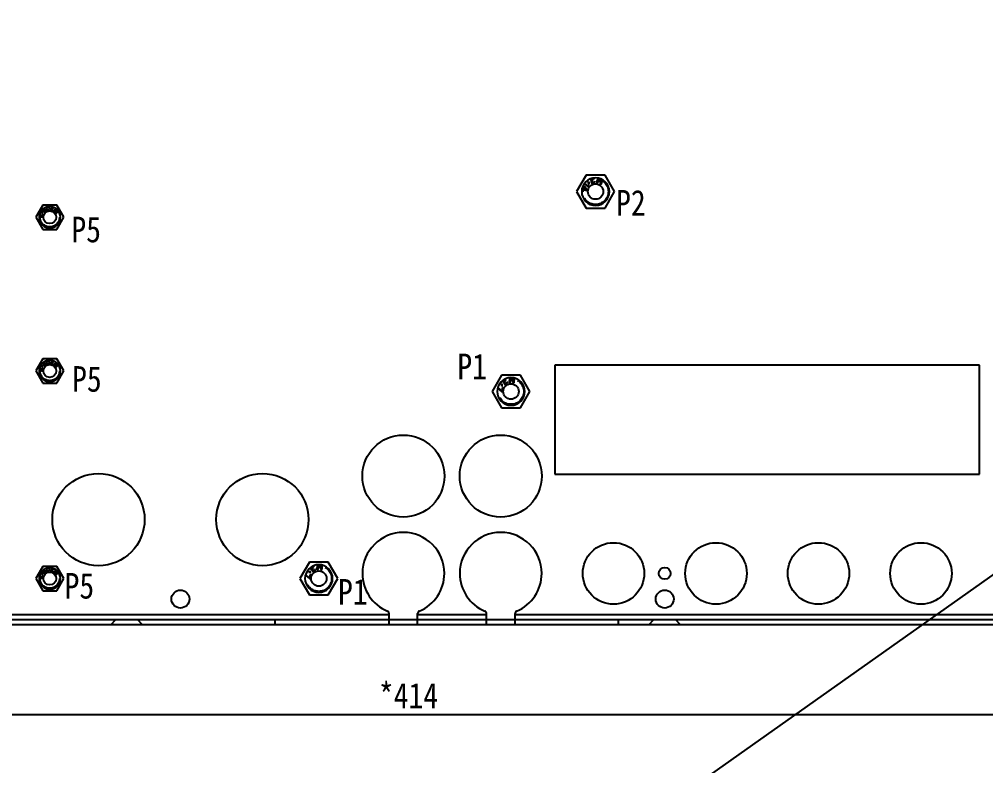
# Model space of a CAD drawing. Header units: millimetres. Extents: x 1262 to 3787, y 0 to 841.
# Drawn here: x 1543.6 to 1732.2, y 296.2 to 441.8 of the extents above; entities that cross this region are included whole.
import ezdxf

# ---------------------------------------------------------------- set-up
doc = ezdxf.new("R2010")
doc.units = ezdxf.units.MM
doc.header["$LTSCALE"] = 65.395
doc.header["$PDMODE"] = 3
doc.header["$PDSIZE"] = 8
doc.linetypes.add('HIDDEN', pattern=[0.2, 0.1, -0.1])
doc.layers.get('0').update_dxf_attribs({"linetype": 'CONTINUOUS'})
doc.layers.get('Defpoints').update_dxf_attribs({"linetype": 'CONTINUOUS'})
doc.layers.add('02___PRT_ALL_AXES', color=7, linetype='CONTINUOUS')
doc.layers.add('DEFAULT_2', color=8, linetype='HIDDEN')
doc.styles.get("Standard").update_dxf_attribs({"font": 'txt', "width": 0.85})
doc.dimstyles.new('DIMSTYLE_1', dxfattribs={"dimtxt": 5, "dimasz": 3.5, "dimexe": 1.5, "dimexo": 1, "dimgap": 1.25, "dimtad": 1, "dimdsep": 46, "dimtxsty": 'Standard', "dimblk": '_FILLED', "dimblk1": '_FILLED', "dimblk2": '_FILLED', "dimcen": 0.09, "dimadec": 0, "dimazin": 0, "dimtp": 0.01, "dimtm": 0.01, "dimtfac": 1, "dimtofl": 0, "dimtmove": 0, "dimatfit": 3, "dimldrblk": '_FILLED', "dimfxl": 1, "dimtolj": 1, "dimarcsym": 0})

# ---------------------------------------------------------------- blocks, each defined once
blk = doc.blocks.new('_FILLED')
at = {"color": 0, "linetype": 'ByBlock'}
blk.add_solid([(0, 0), (-1, 0.214), (-1, -0.214)], dxfattribs=at)
blk = doc.blocks.new('*D1')
at = {"color": 0, "linetype": 'Continuous', "lineweight": -2, "transparency": 16777216}
for p, q in [((1412.58, 324.7), (1412.58, 304.6)), ((1826.58, 324.7), (1826.58, 304.6)), ((1823.08, 306.1), (1416.08, 306.1))]:
    blk.add_line(p, q, dxfattribs=at)
at = {"layer": 'Defpoints', "color": 0, "linetype": 'Continuous', "transparency": 16777216}
for p in [(1412.58, 325.7), (1826.58, 325.7), (1412.58, 306.1)]:
    blk.add_point(p, dxfattribs=at)
at = {"color": 0, "linetype": 'Continuous', "lineweight": -2, "transparency": 16777216, "xscale": 3.5, "yscale": 3.5, "zscale": 3.5, "rotation": 180}
blk.add_blockref('_FILLED', (1412.58, 306.1), dxfattribs=at)
at = {"color": 0, "linetype": 'Continuous', "lineweight": -2, "transparency": 16777216, "xscale": 3.5, "yscale": 3.5, "zscale": 3.5}
blk.add_blockref('_FILLED', (1826.58, 306.1), dxfattribs=at)
at = {"color": 0, "linetype": 'Continuous', "transparency": 16777216, "insert": (1619.58, 312.35), "char_height": 5, "width": 17, "attachment_point": 2}
blk.add_mtext('\\A1;*414', dxfattribs=at)

msp = doc.modelspace()

# ---------------------------------------------------------------- linework, layer by layer
msp.add_line((1262.236, 0), (2451.236, 841))
at = {"color": 7, "linetype": 'Continuous'}
for p, q in [((1653.876, 409.762), (1654.663, 409.15)), ((1654.605, 409.353), (1653.951, 409.863)), ((1654.557, 409.98), (1654.554, 409.951)), ((1654.554, 409.951), (1654.731, 409.928)), ((1654.705, 409.961), (1654.557, 409.98)), ((1654.699, 409.438), (1654.565, 409.543)), ((1654.565, 409.543), (1654.605, 409.353)), ((1654.646, 410.104), (1654.613, 410.078)), ((1654.613, 410.078), (1654.705, 409.961)), ((1654.738, 409.987), (1654.646, 410.104)), ((1654.663, 409.15), (1654.74, 409.248)), ((1654.74, 409.248), (1654.699, 409.438)), ((1654.731, 409.928), (1654.712, 409.75)), ((1654.712, 409.75), (1654.741, 409.746)), ((1654.754, 410.135), (1654.738, 409.987)), ((1654.741, 409.746), (1654.758, 409.894)), ((1654.784, 410.131), (1654.754, 410.135)), ((1654.758, 409.894), (1654.849, 409.777)), ((1654.764, 409.953), (1654.784, 410.131)), ((1654.941, 409.93), (1654.764, 409.953)), ((1654.79, 409.92), (1654.938, 409.9)), ((1654.882, 409.803), (1654.79, 409.92)), ((1654.849, 409.777), (1654.882, 409.803)), ((1654.938, 409.9), (1654.941, 409.93)), ((1655.118, 410.57), (1655.114, 410.503)), ((1655.114, 410.503), (1655.135, 410.42)), ((1655.143, 410.642), (1655.118, 410.57)), ((1655.135, 410.42), (1655.176, 410.343)), ((1655.193, 410.698), (1655.143, 410.642)), ((1655.176, 410.343), (1655.232, 410.291)), ((1655.264, 410.76), (1655.193, 410.698)), ((1655.215, 410.528), (1655.224, 410.575)), ((1655.236, 410.446), (1655.215, 410.528)), ((1655.224, 410.575), (1655.254, 410.626)), ((1655.232, 410.291), (1655.343, 410.275)), ((1655.297, 410.373), (1655.236, 410.446)), ((1655.278, 410.193), (1655.253, 410.121)), ((1655.253, 410.121), (1655.254, 410.033)), ((1655.254, 410.626), (1655.29, 410.657)), ((1655.254, 410.033), (1655.264, 409.992)), ((1655.334, 410.798), (1655.264, 410.76)), ((1655.264, 409.992), (1655.305, 409.915)), ((1655.343, 410.275), (1655.278, 410.193)), ((1655.29, 410.657), (1655.385, 410.703)), ((1655.368, 410.347), (1655.297, 410.373)), ((1655.305, 409.915), (1655.407, 409.853)), ((1655.355, 410.059), (1655.374, 410.152)), ((1655.365, 410.018), (1655.355, 410.059)), ((1655.421, 409.966), (1655.365, 410.018)), ((1655.494, 410.357), (1655.368, 410.347)), ((1655.374, 410.152), (1655.404, 410.203)), ((1655.385, 410.703), (1655.507, 410.734)), ((1655.404, 410.203), (1655.515, 410.275)), ((1655.407, 409.853), (1655.498, 409.832)), ((1655.492, 409.94), (1655.421, 409.966)), ((1655.598, 409.945), (1655.492, 409.94)), ((1655.575, 410.378), (1655.494, 410.357)), ((1655.498, 409.832), (1655.645, 409.847)), ((1655.587, 410.842), (1655.507, 410.842)), ((1655.507, 410.734), (1655.613, 410.738)), ((1655.515, 410.275), (1655.596, 410.295)), ((1655.596, 410.295), (1655.575, 410.378)), ((1655.678, 410.821), (1655.587, 410.842)), ((1655.679, 409.965), (1655.598, 409.945)), ((1655.613, 410.738), (1655.658, 410.728)), ((1655.645, 409.847), (1655.685, 409.857)), ((1655.658, 410.728), (1655.709, 410.697)), ((1655.749, 410.795), (1655.678, 410.821)), ((1655.775, 410.011), (1655.679, 409.965)), ((1655.685, 409.857), (1655.821, 409.913)), ((1655.709, 410.697), (1655.74, 410.661)), ((1655.74, 410.661), (1655.841, 410.686)), ((1655.805, 410.743), (1655.749, 410.795)), ((1655.825, 410.068), (1655.775, 410.011)), ((1655.841, 410.686), (1655.805, 410.743)), ((1655.821, 409.913), (1655.892, 409.975)), ((1655.85, 410.14), (1655.825, 410.068)), ((1655.951, 410.165), (1655.85, 410.14)), ((1655.892, 409.975), (1655.951, 410.078)), ((1655.951, 410.078), (1655.951, 410.165)), ((1656.562, 410.86), (1656.221, 409.97)), ((1656.221, 409.97), (1656.397, 409.903)), ((1656.397, 409.903), (1657.008, 410.626)), ((1656.686, 410.835), (1656.414, 410.124)), ((1656.967, 410.754), (1656.414, 410.124)), ((1657.008, 410.626), (1656.98, 409.68)), ((1656.98, 409.68), (1657.155, 409.613)), ((1657.115, 409.856), (1657.124, 410.694)), ((1657.387, 410.567), (1657.115, 409.856)), ((1657.155, 409.613), (1657.496, 410.503)), ((1653.419, 408.655), (1653.7, 408.584)), ((1653.73, 408.706), (1653.443, 408.778)), ((1653.7, 408.584), (1653.649, 408.382)), ((1653.649, 408.382), (1653.773, 408.351)), ((1653.852, 409.191), (1653.73, 408.706)), ((1653.773, 408.351), (1653.824, 408.553)), ((1653.824, 408.553), (1654.381, 408.414)), ((1653.975, 409.16), (1653.852, 409.191)), ((1653.854, 408.675), (1653.94, 409.018)), ((1654.246, 408.577), (1653.854, 408.675)), ((1653.94, 409.018), (1654.246, 408.577)), ((1654.411, 408.535), (1653.975, 409.16)), ((1654.381, 408.414), (1654.411, 408.535)), ((1547.565, 403.708), (1547.541, 403.657)), ((1547.605, 403.759), (1547.565, 403.708)), ((1547.593, 403.539), (1547.609, 403.625)), ((1547.594, 403.465), (1547.593, 403.539)), ((1547.642, 403.797), (1547.605, 403.759)), ((1547.609, 403.625), (1547.638, 403.694)), ((1547.638, 403.694), (1547.658, 403.72)), ((1547.692, 403.817), (1547.642, 403.797)), ((1547.658, 403.72), (1547.693, 403.743)), ((1547.738, 403.823), (1547.692, 403.817)), ((1547.693, 403.743), (1547.725, 403.751)), ((1547.725, 403.751), (1547.738, 403.823)), ((1547.855, 403.563), (1547.844, 403.506)), ((1547.914, 403.552), (1547.855, 403.563)), ((1547.903, 403.495), (1547.914, 403.552)), ((1548.056, 404.088), (1547.955, 404.062)), ((1547.955, 404.062), (1547.961, 404.042)), ((1547.961, 404.042), (1548.082, 404.073)), ((1547.981, 404.165), (1547.966, 404.14)), ((1547.966, 404.14), (1548.056, 404.088)), ((1548.071, 404.113), (1547.981, 404.165)), ((1548.064, 404.218), (1548.043, 404.213)), ((1548.043, 404.213), (1548.071, 404.113)), ((1548.097, 404.098), (1548.064, 404.218)), ((1548.082, 404.073), (1548.115, 403.952)), ((1548.101, 403.739), (1548.087, 403.667)), ((1548.087, 403.667), (1548.126, 403.63)), ((1548.218, 404.128), (1548.097, 404.098)), ((1548.157, 403.713), (1548.101, 403.739)), ((1548.108, 404.058), (1548.198, 404.005)), ((1548.135, 403.957), (1548.108, 404.058)), ((1548.115, 403.952), (1548.135, 403.957)), ((1548.122, 404.083), (1548.224, 404.108)), ((1548.212, 404.03), (1548.122, 404.083)), ((1548.126, 403.63), (1548.147, 403.582)), ((1548.171, 404.73), (1548.143, 404.65)), ((1548.143, 404.65), (1548.147, 404.576)), ((1548.147, 404.576), (1548.172, 404.5)), ((1548.147, 403.582), (1548.148, 403.507)), ((1548.205, 403.645), (1548.157, 403.713)), ((1548.216, 404.786), (1548.171, 404.73)), ((1548.172, 404.5), (1548.21, 404.454)), ((1548.198, 404.005), (1548.212, 404.03)), ((1548.223, 403.582), (1548.205, 403.645)), ((1548.21, 404.454), (1548.28, 404.415)), ((1548.215, 404.631), (1548.229, 404.682)), ((1548.22, 404.578), (1548.215, 404.631)), ((1548.224, 404.108), (1548.218, 404.128)), ((1548.218, 403.479), (1548.223, 403.582)), ((1548.238, 404.535), (1548.22, 404.578)), ((1548.229, 404.682), (1548.265, 404.731)), ((1548.257, 404.512), (1548.238, 404.535)), ((1548.296, 404.486), (1548.257, 404.512)), ((1548.265, 404.731), (1548.332, 404.787)), ((1548.28, 404.415), (1548.351, 404.397)), ((1548.351, 404.879), (1548.287, 404.845)), ((1548.347, 404.471), (1548.296, 404.486)), ((1548.332, 404.787), (1548.387, 404.812)), ((1548.4, 404.475), (1548.347, 404.471)), ((1548.435, 404.891), (1548.351, 404.879)), ((1548.351, 404.397), (1548.436, 404.409)), ((1548.387, 404.812), (1548.44, 404.817)), ((1548.454, 404.501), (1548.4, 404.475)), ((1548.507, 404.873), (1548.435, 404.891)), ((1548.436, 404.409), (1548.502, 404.444)), ((1548.44, 404.817), (1548.5, 404.79)), ((1548.522, 404.557), (1548.454, 404.501)), ((1548.795, 404.454), (1548.469, 404.185)), ((1548.469, 404.185), (1548.517, 404.128)), ((1548.5, 404.79), (1548.568, 404.845)), ((1548.502, 404.444), (1548.569, 404.499)), ((1548.568, 404.845), (1548.507, 404.873)), ((1548.517, 404.128), (1548.899, 404.443)), ((1548.557, 404.605), (1548.522, 404.557)), ((1548.574, 404.677), (1548.557, 404.605)), ((1548.569, 404.499), (1548.616, 404.557)), ((1548.653, 404.742), (1548.574, 404.677)), ((1548.616, 404.557), (1548.644, 404.638)), ((1548.644, 404.638), (1548.795, 404.454)), ((1548.899, 404.443), (1548.653, 404.742)), ((1548.93, 405.096), (1548.914, 405.032)), ((1548.914, 405.032), (1548.915, 404.956)), ((1548.915, 404.956), (1548.961, 404.737)), ((1548.975, 405.166), (1548.93, 405.096)), ((1548.961, 404.737), (1548.99, 404.667)), ((1549.026, 405.207), (1548.975, 405.166)), ((1548.99, 404.667), (1549.031, 404.615)), ((1549.001, 404.974), (1549.003, 405.035)), ((1549.047, 404.755), (1549.001, 404.974)), ((1549.003, 405.035), (1549.022, 405.085)), ((1549.022, 405.085), (1549.059, 405.123)), ((1549.09, 405.235), (1549.026, 405.207)), ((1549.031, 404.615), (1549.101, 404.569)), ((1549.073, 404.7), (1549.047, 404.755)), ((1549.059, 405.123), (1549.113, 405.15)), ((1549.111, 404.662), (1549.073, 404.7)), ((1549.101, 404.569), (1549.164, 404.552)), ((1549.16, 404.642), (1549.111, 404.662)), ((1549.113, 405.15), (1549.37, 405.203)), ((1549.22, 404.639), (1549.16, 404.642)), ((1549.164, 404.552), (1549.238, 404.552)), ((1549.477, 404.693), (1549.22, 404.639)), ((1549.238, 404.552), (1549.581, 404.624)), ((1549.37, 405.203), (1549.477, 404.693)), ((1549.581, 404.624), (1549.441, 405.289)), ((1549.751, 404.77), (1549.749, 404.709)), ((1549.749, 404.709), (1549.789, 404.636)), ((1549.759, 404.799), (1549.751, 404.77)), ((1549.79, 404.852), (1549.759, 404.799)), ((1549.789, 404.636), (1549.837, 404.591)), ((1549.83, 404.887), (1549.79, 404.852)), ((1550.27, 405.103), (1549.83, 404.887)), ((1549.835, 404.746), (1549.844, 404.775)), ((1549.851, 404.695), (1549.835, 404.746)), ((1549.837, 404.591), (1549.917, 404.553)), ((1549.844, 404.775), (1549.888, 404.824)), ((1549.885, 404.655), (1549.851, 404.695)), ((1549.893, 405.27), (1549.877, 405.214)), ((1549.877, 405.214), (1550.27, 405.103)), ((1549.951, 404.621), (1549.885, 404.655)), ((1549.888, 404.824), (1550.382, 405.072)), ((1549.917, 404.553), (1549.973, 404.537)), ((1550.008, 404.605), (1549.951, 404.621)), ((1549.973, 404.537), (1550.076, 404.524)), ((1550.082, 404.599), (1550.008, 404.605)), ((1550.076, 404.524), (1550.14, 404.536)), ((1550.132, 404.616), (1550.082, 404.599)), ((1550.172, 404.651), (1550.132, 404.616)), ((1550.14, 404.536), (1550.212, 404.578)), ((1550.242, 404.631), (1550.172, 404.651)), ((1550.212, 404.578), (1550.242, 404.631)), ((1550.816, 404.89), (1550.334, 404.423)), ((1550.334, 404.423), (1550.426, 404.329)), ((1550.382, 405.072), (1550.398, 405.127)), ((1550.426, 404.329), (1551.027, 404.607)), ((1550.886, 404.836), (1550.502, 404.464)), ((1551.039, 404.701), (1550.502, 404.464)), ((1551.027, 404.607), (1550.731, 404.015)), ((1550.731, 404.015), (1550.822, 403.921)), ((1550.822, 403.921), (1551.303, 404.388)), ((1550.868, 404.087), (1551.121, 404.617)), ((1551.252, 404.459), (1550.868, 404.087)), ((1547.517, 403.535), (1547.521, 403.479)), ((1547.521, 403.479), (1547.539, 403.416)), ((1547.539, 403.416), (1547.56, 403.367)), ((1547.56, 403.367), (1547.598, 403.33)), ((1547.603, 403.433), (1547.594, 403.465)), ((1547.598, 403.33), (1547.64, 403.307)), ((1547.627, 403.399), (1547.603, 403.433)), ((1547.653, 403.379), (1547.627, 403.399)), ((1547.64, 403.307), (1547.698, 403.296)), ((1547.712, 403.368), (1547.653, 403.379)), ((1547.698, 403.296), (1547.759, 403.299)), ((1547.776, 403.385), (1547.712, 403.368)), ((1547.759, 403.299), (1547.809, 403.32)), ((1547.813, 403.423), (1547.776, 403.385)), ((1547.809, 403.32), (1547.852, 403.386)), ((1547.844, 403.506), (1547.813, 403.423)), ((1547.852, 403.386), (1547.885, 403.32)), ((1547.885, 403.32), (1547.923, 403.283)), ((1547.916, 403.403), (1547.903, 403.495)), ((1547.939, 403.369), (1547.916, 403.403)), ((1547.923, 403.283), (1547.979, 403.257)), ((1547.993, 403.329), (1547.939, 403.369)), ((1547.979, 403.257), (1548.008, 403.252)), ((1548.022, 403.323), (1547.993, 403.329)), ((1548.008, 403.252), (1548.069, 403.255)), ((1548.071, 403.344), (1548.022, 403.323)), ((1548.069, 403.255), (1548.139, 403.301)), ((1548.109, 403.381), (1548.071, 403.344)), ((1548.137, 403.45), (1548.109, 403.381)), ((1548.148, 403.507), (1548.137, 403.45)), ((1548.139, 403.301), (1548.179, 403.353)), ((1548.179, 403.353), (1548.213, 403.45)), ((1548.213, 403.45), (1548.218, 403.479)), ((1549.581, 374.624), (1549.441, 375.289)), ((1549.893, 375.27), (1549.877, 375.214)), ((1547.517, 373.535), (1547.521, 373.479)), ((1547.521, 373.479), (1547.539, 373.416)), ((1547.539, 373.416), (1547.56, 373.367)), ((1547.565, 373.708), (1547.541, 373.657)), ((1547.56, 373.367), (1547.598, 373.33)), ((1547.605, 373.759), (1547.565, 373.708)), ((1547.593, 373.539), (1547.609, 373.625)), ((1547.594, 373.465), (1547.593, 373.539)), ((1547.603, 373.433), (1547.594, 373.465)), ((1547.627, 373.399), (1547.603, 373.433)), ((1547.642, 373.797), (1547.605, 373.759)), ((1547.609, 373.625), (1547.638, 373.694)), ((1547.653, 373.379), (1547.627, 373.399)), ((1547.638, 373.694), (1547.658, 373.72)), ((1547.692, 373.817), (1547.642, 373.797)), ((1547.712, 373.368), (1547.653, 373.379)), ((1547.658, 373.72), (1547.693, 373.743)), ((1547.738, 373.823), (1547.692, 373.817)), ((1547.693, 373.743), (1547.725, 373.751)), ((1547.776, 373.385), (1547.712, 373.368)), ((1547.725, 373.751), (1547.738, 373.823)), ((1547.813, 373.423), (1547.776, 373.385)), ((1547.809, 373.32), (1547.852, 373.386)), ((1547.844, 373.506), (1547.813, 373.423)), ((1547.855, 373.563), (1547.844, 373.506)), ((1547.852, 373.386), (1547.885, 373.32)), ((1547.914, 373.552), (1547.855, 373.563)), ((1547.903, 373.495), (1547.914, 373.552)), ((1547.916, 373.403), (1547.903, 373.495)), ((1547.939, 373.369), (1547.916, 373.403)), ((1547.993, 373.329), (1547.939, 373.369)), ((1548.056, 374.088), (1547.955, 374.062)), ((1547.955, 374.062), (1547.961, 374.042)), ((1547.961, 374.042), (1548.082, 374.073)), ((1547.981, 374.165), (1547.966, 374.14)), ((1547.966, 374.14), (1548.056, 374.088)), ((1548.071, 374.113), (1547.981, 374.165)), ((1548.064, 374.218), (1548.043, 374.213)), ((1548.043, 374.213), (1548.071, 374.113)), ((1548.097, 374.098), (1548.064, 374.218)), ((1548.109, 373.381), (1548.071, 373.344)), ((1548.082, 374.073), (1548.115, 373.952)), ((1548.101, 373.739), (1548.087, 373.667)), ((1548.087, 373.667), (1548.126, 373.63)), ((1548.218, 374.128), (1548.097, 374.098)), ((1548.157, 373.713), (1548.101, 373.739)), ((1548.108, 374.058), (1548.198, 374.005)), ((1548.135, 373.957), (1548.108, 374.058)), ((1548.137, 373.45), (1548.109, 373.381)), ((1548.115, 373.952), (1548.135, 373.957)), ((1548.122, 374.083), (1548.224, 374.108)), ((1548.212, 374.03), (1548.122, 374.083)), ((1548.126, 373.63), (1548.147, 373.582)), ((1548.148, 373.507), (1548.137, 373.45)), ((1548.171, 374.73), (1548.143, 374.65)), ((1548.143, 374.65), (1548.147, 374.576)), ((1548.147, 374.576), (1548.172, 374.5)), ((1548.147, 373.582), (1548.148, 373.507)), ((1548.205, 373.645), (1548.157, 373.713)), ((1548.216, 374.786), (1548.171, 374.73)), ((1548.172, 374.5), (1548.21, 374.454)), ((1548.179, 373.353), (1548.213, 373.45)), ((1548.198, 374.005), (1548.212, 374.03)), ((1548.223, 373.582), (1548.205, 373.645)), ((1548.21, 374.454), (1548.28, 374.415)), ((1548.213, 373.45), (1548.218, 373.479)), ((1548.215, 374.631), (1548.229, 374.682)), ((1548.22, 374.578), (1548.215, 374.631)), ((1548.224, 374.108), (1548.218, 374.128)), ((1548.218, 373.479), (1548.223, 373.582)), ((1548.238, 374.535), (1548.22, 374.578)), ((1548.229, 374.682), (1548.265, 374.731)), ((1548.257, 374.512), (1548.238, 374.535)), ((1548.296, 374.486), (1548.257, 374.512)), ((1548.265, 374.731), (1548.332, 374.787)), ((1548.28, 374.415), (1548.351, 374.397)), ((1548.351, 374.879), (1548.287, 374.845)), ((1548.347, 374.471), (1548.296, 374.486)), ((1548.332, 374.787), (1548.387, 374.812)), ((1548.4, 374.475), (1548.347, 374.471)), ((1548.435, 374.891), (1548.351, 374.879)), ((1548.351, 374.397), (1548.436, 374.409)), ((1548.387, 374.812), (1548.44, 374.817)), ((1548.454, 374.501), (1548.4, 374.475)), ((1548.507, 374.873), (1548.435, 374.891)), ((1548.436, 374.409), (1548.502, 374.444)), ((1548.44, 374.817), (1548.5, 374.79)), ((1548.522, 374.557), (1548.454, 374.501)), ((1548.795, 374.454), (1548.469, 374.185)), ((1548.469, 374.185), (1548.517, 374.128)), ((1548.5, 374.79), (1548.568, 374.845)), ((1548.502, 374.444), (1548.569, 374.499)), ((1548.568, 374.845), (1548.507, 374.873)), ((1548.517, 374.128), (1548.899, 374.443)), ((1548.557, 374.605), (1548.522, 374.557)), ((1548.574, 374.677), (1548.557, 374.605)), ((1548.569, 374.499), (1548.616, 374.557)), ((1548.653, 374.742), (1548.574, 374.677)), ((1548.616, 374.557), (1548.644, 374.638)), ((1548.644, 374.638), (1548.795, 374.454)), ((1548.899, 374.443), (1548.653, 374.742)), ((1548.93, 375.096), (1548.914, 375.032)), ((1548.914, 375.032), (1548.915, 374.956)), ((1548.915, 374.956), (1548.961, 374.737)), ((1548.975, 375.166), (1548.93, 375.096)), ((1548.961, 374.737), (1548.99, 374.667)), ((1549.026, 375.207), (1548.975, 375.166)), ((1548.99, 374.667), (1549.031, 374.615)), ((1549.001, 374.974), (1549.003, 375.035)), ((1549.047, 374.755), (1549.001, 374.974)), ((1549.003, 375.035), (1549.022, 375.085)), ((1549.022, 375.085), (1549.059, 375.123)), ((1549.09, 375.235), (1549.026, 375.207)), ((1549.031, 374.615), (1549.101, 374.569)), ((1549.073, 374.7), (1549.047, 374.755)), ((1549.059, 375.123), (1549.113, 375.15)), ((1549.111, 374.662), (1549.073, 374.7)), ((1549.101, 374.569), (1549.164, 374.552)), ((1549.16, 374.642), (1549.111, 374.662)), ((1549.113, 375.15), (1549.37, 375.203)), ((1549.22, 374.639), (1549.16, 374.642)), ((1549.164, 374.552), (1549.238, 374.552)), ((1549.477, 374.693), (1549.22, 374.639)), ((1549.238, 374.552), (1549.581, 374.624)), ((1549.37, 375.203), (1549.477, 374.693)), ((1549.751, 374.77), (1549.749, 374.709)), ((1549.749, 374.709), (1549.789, 374.636)), ((1549.759, 374.799), (1549.751, 374.77)), ((1549.79, 374.852), (1549.759, 374.799)), ((1549.789, 374.636), (1549.837, 374.591)), ((1549.83, 374.887), (1549.79, 374.852)), ((1550.27, 375.103), (1549.83, 374.887)), ((1549.835, 374.746), (1549.844, 374.775)), ((1549.851, 374.695), (1549.835, 374.746)), ((1549.837, 374.591), (1549.917, 374.553)), ((1549.844, 374.775), (1549.888, 374.824)), ((1549.885, 374.655), (1549.851, 374.695)), ((1549.877, 375.214), (1550.27, 375.103)), ((1549.951, 374.621), (1549.885, 374.655)), ((1549.888, 374.824), (1550.382, 375.072)), ((1549.917, 374.553), (1549.973, 374.537)), ((1550.008, 374.605), (1549.951, 374.621)), ((1549.973, 374.537), (1550.076, 374.524)), ((1550.082, 374.599), (1550.008, 374.605)), ((1550.076, 374.524), (1550.14, 374.536)), ((1550.132, 374.616), (1550.082, 374.599)), ((1550.172, 374.651), (1550.132, 374.616)), ((1550.14, 374.536), (1550.212, 374.578)), ((1550.242, 374.631), (1550.172, 374.651)), ((1550.212, 374.578), (1550.242, 374.631)), ((1550.816, 374.89), (1550.334, 374.423)), ((1550.334, 374.423), (1550.426, 374.329)), ((1550.382, 375.072), (1550.398, 375.127)), ((1550.426, 374.329), (1551.027, 374.607)), ((1550.886, 374.836), (1550.502, 374.464)), ((1551.039, 374.701), (1550.502, 374.464)), ((1551.027, 374.607), (1550.731, 374.015)), ((1550.731, 374.015), (1550.822, 373.921)), ((1550.822, 373.921), (1551.303, 374.388)), ((1550.868, 374.087), (1551.121, 374.617)), ((1551.252, 374.459), (1550.868, 374.087)), ((1731.031, 374.354), (1648.131, 374.354)), ((1648.131, 374.354), (1648.131, 353.054)), ((1731.031, 353.054), (1731.031, 374.354)), ((1547.598, 373.33), (1547.64, 373.307)), ((1547.64, 373.307), (1547.698, 373.296)), ((1547.698, 373.296), (1547.759, 373.299)), ((1547.759, 373.299), (1547.809, 373.32)), ((1547.885, 373.32), (1547.923, 373.283)), ((1547.923, 373.283), (1547.979, 373.257)), ((1547.979, 373.257), (1548.008, 373.252)), ((1548.022, 373.323), (1547.993, 373.329)), ((1548.008, 373.252), (1548.069, 373.255)), ((1548.071, 373.344), (1548.022, 373.323)), ((1548.069, 373.255), (1548.139, 373.301)), ((1548.139, 373.301), (1548.179, 373.353)), ((1638.343, 371.585), (1638.267, 371.562)), ((1638.298, 371.458), (1638.398, 371.494)), ((1638.437, 371.592), (1638.343, 371.585)), ((1638.398, 371.494), (1638.445, 371.497)), ((1638.512, 371.587), (1638.437, 371.592)), ((1638.445, 371.497), (1638.502, 371.482)), ((1638.502, 371.482), (1638.542, 371.456)), ((1638.581, 371.554), (1638.512, 371.587)), ((1638.542, 371.456), (1638.631, 371.51)), ((1638.631, 371.51), (1638.581, 371.554)), ((1639.271, 371.886), (1639.203, 370.935)), ((1639.69, 371.901), (1639.343, 371.138)), ((1639.397, 371.897), (1639.343, 371.138)), ((1639.39, 370.922), (1639.766, 371.791)), ((1639.766, 371.791), (1640.014, 370.877)), ((1640.091, 371.085), (1639.857, 371.889)), ((1640.146, 371.844), (1640.091, 371.085)), ((1640.201, 370.864), (1640.269, 371.814)), ((1636.956, 369.835), (1637.736, 369.233)), ((1637.764, 369.355), (1636.987, 369.954)), ((1637.755, 370.487), (1637.608, 370.462)), ((1637.608, 370.462), (1637.613, 370.433)), ((1637.613, 370.433), (1637.789, 370.462)), ((1637.657, 370.606), (1637.633, 370.572)), ((1637.633, 370.572), (1637.755, 370.487)), ((1637.779, 370.521), (1637.657, 370.606)), ((1637.781, 370.672), (1637.751, 370.667)), ((1637.751, 370.667), (1637.779, 370.521)), ((1637.9, 369.965), (1637.764, 369.355)), ((1637.813, 370.496), (1637.781, 370.672)), ((1637.789, 370.462), (1637.822, 370.287)), ((1637.99, 370.525), (1637.813, 370.496)), ((1637.822, 370.287), (1637.852, 370.291)), ((1637.824, 370.438), (1637.946, 370.352)), ((1637.852, 370.291), (1637.824, 370.438)), ((1637.84, 369.21), (1638.004, 369.941)), ((1637.848, 370.472), (1637.995, 370.496)), ((1637.97, 370.386), (1637.848, 370.472)), ((1638.004, 369.941), (1637.9, 369.965)), ((1637.946, 370.352), (1637.97, 370.386)), ((1637.976, 371.265), (1637.974, 371.189)), ((1637.974, 371.189), (1637.989, 371.124)), ((1638.008, 371.334), (1637.976, 371.265)), ((1637.989, 371.124), (1638.033, 371.051)), ((1637.995, 370.496), (1637.99, 370.525)), ((1638.058, 371.413), (1638.008, 371.334)), ((1638.033, 371.051), (1638.094, 370.989)), ((1638.114, 371.47), (1638.058, 371.413)), ((1638.074, 371.225), (1638.088, 371.282)), ((1638.078, 371.177), (1638.074, 371.225)), ((1638.122, 371.104), (1638.078, 371.177)), ((1638.088, 371.282), (1638.112, 371.322)), ((1638.094, 370.989), (1638.163, 370.955)), ((1638.112, 371.322), (1638.191, 371.394)), ((1638.201, 371.053), (1638.122, 371.104)), ((1638.163, 370.955), (1638.274, 370.972)), ((1638.191, 371.394), (1638.298, 371.458)), ((1638.277, 371.049), (1638.201, 371.053)), ((1638.236, 370.875), (1638.233, 370.799)), ((1638.233, 370.799), (1638.259, 370.715)), ((1638.274, 370.972), (1638.236, 370.875)), ((1638.259, 370.715), (1638.281, 370.679)), ((1638.395, 371.095), (1638.277, 371.049)), ((1638.281, 370.679), (1638.342, 370.616)), ((1638.34, 370.863), (1638.354, 370.921)), ((1638.348, 370.769), (1638.34, 370.863)), ((1638.342, 370.616), (1638.458, 370.586)), ((1638.37, 370.732), (1638.348, 370.769)), ((1638.354, 370.921), (1638.439, 371.022)), ((1638.439, 370.699), (1638.37, 370.732)), ((1638.466, 371.138), (1638.395, 371.095)), ((1638.439, 371.022), (1638.51, 371.065)), ((1638.514, 370.695), (1638.439, 370.699)), ((1638.458, 370.586), (1638.551, 370.593)), ((1638.51, 371.065), (1638.466, 371.138)), ((1638.614, 370.73), (1638.514, 370.695)), ((1638.551, 370.593), (1638.687, 370.65)), ((1638.686, 370.773), (1638.614, 370.73)), ((1638.764, 370.845), (1638.686, 370.773)), ((1638.687, 370.65), (1638.723, 370.671)), ((1638.723, 370.671), (1638.837, 370.765)), ((1638.796, 370.914), (1638.764, 370.845)), ((1638.798, 370.99), (1638.796, 370.914)), ((1638.888, 371.044), (1638.798, 370.99)), ((1638.837, 370.765), (1638.886, 370.844)), ((1638.886, 370.844), (1638.914, 370.96)), ((1638.914, 370.96), (1638.888, 371.044)), ((1639.203, 370.935), (1639.39, 370.922)), ((1640.014, 370.877), (1640.201, 370.864)), ((1637.736, 369.233), (1637.84, 369.21)), ((1648.131, 353.054), (1731.031, 353.054)), ((1548.171, 334.23), (1548.143, 334.15)), ((1548.143, 334.15), (1548.147, 334.076)), ((1548.147, 334.076), (1548.172, 334)), ((1548.216, 334.286), (1548.171, 334.23)), ((1548.172, 334), (1548.21, 333.954)), ((1548.21, 333.954), (1548.28, 333.915)), ((1548.215, 334.131), (1548.229, 334.182)), ((1548.22, 334.078), (1548.215, 334.131)), ((1548.238, 334.035), (1548.22, 334.078)), ((1548.229, 334.182), (1548.265, 334.231)), ((1548.257, 334.012), (1548.238, 334.035)), ((1548.296, 333.986), (1548.257, 334.012)), ((1548.265, 334.231), (1548.332, 334.287)), ((1548.28, 333.915), (1548.351, 333.897)), ((1548.351, 334.379), (1548.287, 334.345)), ((1548.347, 333.971), (1548.296, 333.986)), ((1548.332, 334.287), (1548.387, 334.312)), ((1548.4, 333.975), (1548.347, 333.971)), ((1548.435, 334.391), (1548.351, 334.379)), ((1548.351, 333.897), (1548.436, 333.909)), ((1548.387, 334.312), (1548.44, 334.317)), ((1548.454, 334.001), (1548.4, 333.975)), ((1548.507, 334.373), (1548.435, 334.391)), ((1548.436, 333.909), (1548.502, 333.944)), ((1548.44, 334.317), (1548.5, 334.29)), ((1548.522, 334.057), (1548.454, 334.001)), ((1548.795, 333.954), (1548.469, 333.685)), ((1548.5, 334.29), (1548.568, 334.345)), ((1548.502, 333.944), (1548.569, 333.999)), ((1548.568, 334.345), (1548.507, 334.373)), ((1548.517, 333.628), (1548.899, 333.943)), ((1548.557, 334.105), (1548.522, 334.057)), ((1548.574, 334.177), (1548.557, 334.105)), ((1548.569, 333.999), (1548.616, 334.057)), ((1548.653, 334.242), (1548.574, 334.177)), ((1548.616, 334.057), (1548.644, 334.138)), ((1548.644, 334.138), (1548.795, 333.954)), ((1548.899, 333.943), (1548.653, 334.242)), ((1548.93, 334.596), (1548.914, 334.532)), ((1548.914, 334.532), (1548.915, 334.456)), ((1548.915, 334.456), (1548.961, 334.237)), ((1548.975, 334.666), (1548.93, 334.596)), ((1548.961, 334.237), (1548.99, 334.167)), ((1549.026, 334.707), (1548.975, 334.666)), ((1548.99, 334.167), (1549.031, 334.115)), ((1549.001, 334.474), (1549.003, 334.535)), ((1549.047, 334.255), (1549.001, 334.474)), ((1549.003, 334.535), (1549.022, 334.585)), ((1549.022, 334.585), (1549.059, 334.623)), ((1549.09, 334.735), (1549.026, 334.707)), ((1549.031, 334.115), (1549.101, 334.069)), ((1549.073, 334.2), (1549.047, 334.255)), ((1549.059, 334.623), (1549.113, 334.65)), ((1549.111, 334.162), (1549.073, 334.2)), ((1549.101, 334.069), (1549.164, 334.052)), ((1549.16, 334.142), (1549.111, 334.162)), ((1549.113, 334.65), (1549.37, 334.703)), ((1549.22, 334.139), (1549.16, 334.142)), ((1549.164, 334.052), (1549.238, 334.052)), ((1549.477, 334.193), (1549.22, 334.139)), ((1549.238, 334.052), (1549.581, 334.124)), ((1549.37, 334.703), (1549.477, 334.193)), ((1549.581, 334.124), (1549.441, 334.789)), ((1549.751, 334.27), (1549.749, 334.209)), ((1549.749, 334.209), (1549.789, 334.136)), ((1549.759, 334.299), (1549.751, 334.27)), ((1549.79, 334.352), (1549.759, 334.299)), ((1549.789, 334.136), (1549.837, 334.091)), ((1549.83, 334.387), (1549.79, 334.352)), ((1550.27, 334.603), (1549.83, 334.387)), ((1549.835, 334.246), (1549.844, 334.275)), ((1549.851, 334.195), (1549.835, 334.246)), ((1549.837, 334.091), (1549.917, 334.053)), ((1549.844, 334.275), (1549.888, 334.324)), ((1549.885, 334.155), (1549.851, 334.195)), ((1549.893, 334.77), (1549.877, 334.714)), ((1549.877, 334.714), (1550.27, 334.603)), ((1549.951, 334.121), (1549.885, 334.155)), ((1549.888, 334.324), (1550.382, 334.572)), ((1549.917, 334.053), (1549.973, 334.037)), ((1550.008, 334.105), (1549.951, 334.121)), ((1549.973, 334.037), (1550.076, 334.024)), ((1550.082, 334.099), (1550.008, 334.105)), ((1550.076, 334.024), (1550.14, 334.036)), ((1550.132, 334.116), (1550.082, 334.099)), ((1550.172, 334.151), (1550.132, 334.116)), ((1550.14, 334.036), (1550.212, 334.078)), ((1550.242, 334.131), (1550.172, 334.151)), ((1550.212, 334.078), (1550.242, 334.131)), ((1550.816, 334.39), (1550.334, 333.923)), ((1550.334, 333.923), (1550.426, 333.829)), ((1550.382, 334.572), (1550.398, 334.627)), ((1550.426, 333.829), (1551.027, 334.107)), ((1550.886, 334.336), (1550.502, 333.964)), ((1551.039, 334.201), (1550.502, 333.964)), ((1551.027, 334.107), (1550.731, 333.515)), ((1550.822, 333.421), (1551.303, 333.888)), ((1550.868, 333.587), (1551.121, 334.117)), ((1551.252, 333.959), (1550.868, 333.587)), ((1600.255, 333.987), (1600.108, 333.962)), ((1600.108, 333.962), (1600.113, 333.933)), ((1600.113, 333.933), (1600.289, 333.962)), ((1600.157, 334.106), (1600.133, 334.072)), ((1600.133, 334.072), (1600.255, 333.987)), ((1600.279, 334.021), (1600.157, 334.106)), ((1600.281, 334.172), (1600.251, 334.167)), ((1600.251, 334.167), (1600.279, 334.021)), ((1600.313, 333.996), (1600.281, 334.172)), ((1600.289, 333.962), (1600.322, 333.787)), ((1600.49, 334.025), (1600.313, 333.996)), ((1600.322, 333.787), (1600.352, 333.791)), ((1600.324, 333.938), (1600.446, 333.852)), ((1600.352, 333.791), (1600.324, 333.938)), ((1600.348, 333.972), (1600.495, 333.996)), ((1600.47, 333.886), (1600.348, 333.972)), ((1600.446, 333.852), (1600.47, 333.886)), ((1600.476, 334.765), (1600.474, 334.689)), ((1600.474, 334.689), (1600.489, 334.624)), ((1600.508, 334.834), (1600.476, 334.765)), ((1600.489, 334.624), (1600.533, 334.551)), ((1600.495, 333.996), (1600.49, 334.025)), ((1600.558, 334.913), (1600.508, 334.834)), ((1600.533, 334.551), (1600.594, 334.489)), ((1600.614, 334.97), (1600.558, 334.913)), ((1600.574, 334.725), (1600.588, 334.782)), ((1600.578, 334.677), (1600.574, 334.725)), ((1600.622, 334.604), (1600.578, 334.677)), ((1600.588, 334.782), (1600.612, 334.822)), ((1600.594, 334.489), (1600.663, 334.455)), ((1600.612, 334.822), (1600.691, 334.894)), ((1600.701, 334.553), (1600.622, 334.604)), ((1600.663, 334.455), (1600.774, 334.472)), ((1600.691, 334.894), (1600.798, 334.958)), ((1600.777, 334.549), (1600.701, 334.553)), ((1600.736, 334.375), (1600.733, 334.299)), ((1600.733, 334.299), (1600.759, 334.215)), ((1600.774, 334.472), (1600.736, 334.375)), ((1600.759, 334.215), (1600.781, 334.179)), ((1600.843, 335.085), (1600.767, 335.062)), ((1600.895, 334.595), (1600.777, 334.549)), ((1600.781, 334.179), (1600.842, 334.116)), ((1600.798, 334.958), (1600.898, 334.994)), ((1600.84, 334.363), (1600.854, 334.421)), ((1600.848, 334.269), (1600.84, 334.363)), ((1600.842, 334.116), (1600.958, 334.086)), ((1600.937, 335.092), (1600.843, 335.085)), ((1600.87, 334.232), (1600.848, 334.269)), ((1600.854, 334.421), (1600.939, 334.522)), ((1600.939, 334.199), (1600.87, 334.232)), ((1600.966, 334.638), (1600.895, 334.595)), ((1600.898, 334.994), (1600.945, 334.997)), ((1601.012, 335.087), (1600.937, 335.092)), ((1600.939, 334.522), (1601.01, 334.565)), ((1601.014, 334.195), (1600.939, 334.199)), ((1600.945, 334.997), (1601.002, 334.982)), ((1600.958, 334.086), (1601.051, 334.093)), ((1601.01, 334.565), (1600.966, 334.638)), ((1601.002, 334.982), (1601.042, 334.956)), ((1601.081, 335.054), (1601.012, 335.087)), ((1601.114, 334.23), (1601.014, 334.195)), ((1601.042, 334.956), (1601.131, 335.01)), ((1601.051, 334.093), (1601.187, 334.15)), ((1601.131, 335.01), (1601.081, 335.054)), ((1601.186, 334.273), (1601.114, 334.23)), ((1601.264, 334.345), (1601.186, 334.273)), ((1601.187, 334.15), (1601.223, 334.171)), ((1601.223, 334.171), (1601.337, 334.265)), ((1601.296, 334.414), (1601.264, 334.345)), ((1601.298, 334.49), (1601.296, 334.414)), ((1601.388, 334.544), (1601.298, 334.49)), ((1601.337, 334.265), (1601.386, 334.344)), ((1601.386, 334.344), (1601.414, 334.46)), ((1601.414, 334.46), (1601.388, 334.544)), ((1601.771, 335.386), (1601.703, 334.435)), ((1601.703, 334.435), (1601.89, 334.422)), ((1602.19, 335.401), (1601.843, 334.638)), ((1601.897, 335.397), (1601.843, 334.638)), ((1601.89, 334.422), (1602.266, 335.291)), ((1602.266, 335.291), (1602.514, 334.377)), ((1602.591, 334.585), (1602.357, 335.389)), ((1602.514, 334.377), (1602.701, 334.364)), ((1602.646, 335.344), (1602.591, 334.585)), ((1602.701, 334.364), (1602.769, 335.314)), ((1547.517, 333.035), (1547.521, 332.979)), ((1547.521, 332.979), (1547.539, 332.916)), ((1547.539, 332.916), (1547.56, 332.867)), ((1547.565, 333.208), (1547.541, 333.157)), ((1547.56, 332.867), (1547.598, 332.83)), ((1547.605, 333.259), (1547.565, 333.208)), ((1547.593, 333.039), (1547.609, 333.125)), ((1547.594, 332.965), (1547.593, 333.039)), ((1547.603, 332.933), (1547.594, 332.965)), ((1547.598, 332.83), (1547.64, 332.807)), ((1547.627, 332.899), (1547.603, 332.933)), ((1547.642, 333.297), (1547.605, 333.259)), ((1547.609, 333.125), (1547.638, 333.194)), ((1547.653, 332.879), (1547.627, 332.899)), ((1547.638, 333.194), (1547.658, 333.22)), ((1547.64, 332.807), (1547.698, 332.796)), ((1547.692, 333.317), (1547.642, 333.297)), ((1547.712, 332.868), (1547.653, 332.879)), ((1547.658, 333.22), (1547.693, 333.243)), ((1547.738, 333.323), (1547.692, 333.317)), ((1547.693, 333.243), (1547.725, 333.251)), ((1547.698, 332.796), (1547.759, 332.799)), ((1547.776, 332.885), (1547.712, 332.868)), ((1547.725, 333.251), (1547.738, 333.323)), ((1547.759, 332.799), (1547.809, 332.82)), ((1547.813, 332.923), (1547.776, 332.885)), ((1547.809, 332.82), (1547.852, 332.886)), ((1547.844, 333.006), (1547.813, 332.923)), ((1547.855, 333.063), (1547.844, 333.006)), ((1547.852, 332.886), (1547.885, 332.82)), ((1547.914, 333.052), (1547.855, 333.063)), ((1547.885, 332.82), (1547.923, 332.783)), ((1547.903, 332.995), (1547.914, 333.052)), ((1547.916, 332.903), (1547.903, 332.995)), ((1547.939, 332.869), (1547.916, 332.903)), ((1547.923, 332.783), (1547.979, 332.757)), ((1547.993, 332.829), (1547.939, 332.869)), ((1548.056, 333.588), (1547.955, 333.562)), ((1547.955, 333.562), (1547.961, 333.542)), ((1547.961, 333.542), (1548.082, 333.573)), ((1547.981, 333.665), (1547.966, 333.64)), ((1547.966, 333.64), (1548.056, 333.588)), ((1547.979, 332.757), (1548.008, 332.752)), ((1548.071, 333.613), (1547.981, 333.665)), ((1548.022, 332.823), (1547.993, 332.829)), ((1548.008, 332.752), (1548.069, 332.755)), ((1548.071, 332.844), (1548.022, 332.823)), ((1548.064, 333.718), (1548.043, 333.713)), ((1548.043, 333.713), (1548.071, 333.613)), ((1548.097, 333.598), (1548.064, 333.718)), ((1548.069, 332.755), (1548.139, 332.801)), ((1548.109, 332.881), (1548.071, 332.844)), ((1548.082, 333.573), (1548.115, 333.452)), ((1548.101, 333.239), (1548.087, 333.167)), ((1548.087, 333.167), (1548.126, 333.13)), ((1548.218, 333.628), (1548.097, 333.598)), ((1548.157, 333.213), (1548.101, 333.239)), ((1548.108, 333.558), (1548.198, 333.505)), ((1548.135, 333.457), (1548.108, 333.558)), ((1548.137, 332.95), (1548.109, 332.881)), ((1548.115, 333.452), (1548.135, 333.457)), ((1548.122, 333.583), (1548.224, 333.608)), ((1548.212, 333.53), (1548.122, 333.583)), ((1548.126, 333.13), (1548.147, 333.082)), ((1548.148, 333.007), (1548.137, 332.95)), ((1548.139, 332.801), (1548.179, 332.853)), ((1548.147, 333.082), (1548.148, 333.007)), ((1548.205, 333.145), (1548.157, 333.213)), ((1548.179, 332.853), (1548.213, 332.95)), ((1548.198, 333.505), (1548.212, 333.53)), ((1548.223, 333.082), (1548.205, 333.145)), ((1548.213, 332.95), (1548.218, 332.979)), ((1548.224, 333.608), (1548.218, 333.628)), ((1548.218, 332.979), (1548.223, 333.082)), ((1548.469, 333.685), (1548.517, 333.628)), ((1550.731, 333.515), (1550.822, 333.421)), ((1599.456, 333.335), (1600.236, 332.733)), ((1600.264, 332.855), (1599.487, 333.454)), ((1600.236, 332.733), (1600.34, 332.71)), ((1600.4, 333.465), (1600.264, 332.855)), ((1600.34, 332.71), (1600.504, 333.441)), ((1600.504, 333.441), (1600.4, 333.465)), ((1412.581, 324.704), (1826.581, 324.704)), ((1414.581, 325.704), (1615.797, 325.704)), ((1615.797, 324.704), (1615.797, 325.864)), ((1621.365, 324.704), (1621.365, 325.864)), ((1621.365, 325.704), (1634.797, 325.704)), ((1634.797, 324.704), (1634.797, 325.864)), ((1640.365, 324.704), (1640.365, 325.864)), ((1640.365, 325.704), (1824.581, 325.704))]:
    msp.add_line(p, q, dxfattribs=at)
at = {"color": 3, "linetype": 'Continuous'}
msp.add_line((1825.581, 323.704), (1413.581, 323.704), dxfattribs=at)
at = {"color": 7, "linetype": 'Continuous'}
for centre, radius, start, end in [((1656.081, 408.204), 2.7, 0, 180), ((1549.581, 403.204), 2.09, 0, 180), ((1549.581, 373.204), 2.09, 0, 180), ((1639.581, 369.204), 2.7, 0, 180), ((1549.581, 332.704), 2.09, 0, 180), ((1602.081, 332.704), 2.7, 0, 180), ((1618.581, 333.704), 8, 180, 247.2731), ((1618.581, 333.704), 8, 292.7269, 0), ((1637.581, 333.704), 8, 180, 247.2731), ((1637.581, 333.704), 8, 292.7269, 0), ((1615.297, 325.864), 0.5, 0, 67.2731), ((1621.865, 325.864), 0.5, 112.7269, 180), ((1634.297, 325.864), 0.5, 0, 67.2731), ((1640.865, 325.864), 0.5, 112.7269, 180)]:
    msp.add_arc(centre, radius, start, end, dxfattribs=at)
at = {"layer": '02___PRT_ALL_AXES', "color": 7, "linetype": 'Continuous'}
for centre, radius in [((1656.081, 408.204), 1.5), ((1549.581, 403.204), 1.25), ((1549.581, 373.204), 1.25), ((1639.581, 369.204), 1.5), ((1618.581, 352.704), 8), ((1637.581, 352.704), 8), ((1559.081, 344.204), 9), ((1591.081, 344.204), 9), ((1659.581, 333.704), 6), ((1679.581, 333.704), 6), ((1699.581, 333.704), 6), ((1719.581, 333.704), 6), ((1549.581, 332.704), 1.25), ((1602.081, 332.704), 1.5), ((1669.581, 333.704), 1.15), ((1575.081, 328.704), 1.75), ((1669.581, 328.704), 1.75)]:
    msp.add_circle(centre, radius, dxfattribs=at)
for centre, radius, start, end in [((1656.081, 408.204), 2.7, 180, 0), ((1549.581, 403.204), 2.09, 180, 0), ((1549.581, 373.204), 2.09, 180, 0), ((1639.581, 369.204), 2.7, 180, 0), ((1618.581, 333.704), 8, 0, 180), ((1637.581, 333.704), 8, 0, 180), ((1549.581, 332.704), 2.09, 180, 0), ((1602.081, 332.704), 2.7, 180, 0)]:
    msp.add_arc(centre, radius, start, end, dxfattribs=at)
at = {"layer": 'DEFAULT_2', "color": 8, "linetype": 'HIDDEN'}
for p, q in [((1654.233, 411.404), (1652.386, 408.204)), ((1657.928, 411.404), (1654.233, 411.404)), ((1659.776, 408.204), (1657.928, 411.404)), ((1652.386, 408.204), (1654.233, 405.004)), ((1657.928, 405.004), (1659.776, 408.204)), ((1548.21, 405.579), (1546.838, 403.204)), ((1550.952, 405.579), (1548.21, 405.579)), ((1552.323, 403.204), (1550.952, 405.579)), ((1654.233, 405.004), (1657.928, 405.004)), ((1546.838, 403.204), (1548.21, 400.829)), ((1550.952, 400.829), (1552.323, 403.204)), ((1548.21, 400.829), (1550.952, 400.829)), ((1548.21, 375.579), (1546.838, 373.204)), ((1550.952, 375.579), (1548.21, 375.579)), ((1552.323, 373.204), (1550.952, 375.579)), ((1546.838, 373.204), (1548.21, 370.829)), ((1550.952, 370.829), (1552.323, 373.204)), ((1637.733, 372.404), (1635.886, 369.204)), ((1641.428, 372.404), (1637.733, 372.404)), ((1643.276, 369.204), (1641.428, 372.404)), ((1548.21, 370.829), (1550.952, 370.829)), ((1635.886, 369.204), (1637.733, 366.004)), ((1641.428, 366.004), (1643.276, 369.204)), ((1637.733, 366.004), (1641.428, 366.004)), ((1600.233, 335.904), (1598.386, 332.704)), ((1603.928, 335.904), (1600.233, 335.904)), ((1605.776, 332.704), (1603.928, 335.904)), ((1548.21, 335.079), (1546.838, 332.704)), ((1550.952, 335.079), (1548.21, 335.079)), ((1552.323, 332.704), (1550.952, 335.079)), ((1546.838, 332.704), (1548.21, 330.329)), ((1550.952, 330.329), (1552.323, 332.704)), ((1598.386, 332.704), (1600.233, 329.504)), ((1603.928, 329.504), (1605.776, 332.704)), ((1548.21, 330.329), (1550.952, 330.329)), ((1600.233, 329.504), (1603.928, 329.504)), ((1561.481, 323.704), (1562.481, 324.704)), ((1567.681, 323.704), (1566.681, 324.704)), ((1593.581, 323.704), (1593.581, 324.704)), ((1615.797, 323.704), (1615.797, 324.704)), ((1621.365, 323.704), (1621.365, 324.704)), ((1634.797, 323.704), (1634.797, 324.704)), ((1640.365, 323.704), (1640.365, 324.704)), ((1660.581, 323.704), (1660.581, 324.704)), ((1666.481, 323.704), (1667.481, 324.704)), ((1672.681, 323.704), (1671.681, 324.704))]:
    msp.add_line(p, q, dxfattribs=at)
for centre, radius in [((1656.081, 408.204), 2.5), ((1549.581, 403.204), 1.89), ((1549.581, 373.204), 1.89), ((1639.581, 369.204), 2.5), ((1549.581, 332.704), 1.89), ((1602.081, 332.704), 2.5)]:
    msp.add_circle(centre, radius, dxfattribs=at)

# ---------------------------------------------------------------- texts
at = {"color": 2, "linetype": 'Continuous', "char_height": 5, "width": 8.5, "attachment_point": 1, "line_spacing_factor": 0.9}
for s, insert in [('P2', (1660.086, 408.523)), ('P5', (1553.796, 403.313)), ('P1', (1629.112, 376.593)), ('P5', (1553.928, 374.15)), ('P5', (1552.466, 333.789)), ('P1', (1605.818, 332.606))]:
    msp.add_mtext(s, dxfattribs=dict(at, insert=insert))

# ---------------------------------------------------------------- dimensions: what is measured, and where the dimension line sits
at = {"color": 2, "linetype": 'Continuous'}
dim = msp.add_linear_dim(base=(1412.581, 306.1), p1=(1826.581, 325.704), p2=(1412.581, 325.704), angle=180, text='*<>', dimstyle='DIMSTYLE_1', dxfattribs=at)
dim.commit()
dim.dimension.update_dxf_attribs({"geometry": '*D1', "text_midpoint": (1619.581, 306.1), "dimtype": 160})

doc.saveas('drawing.dxf')
